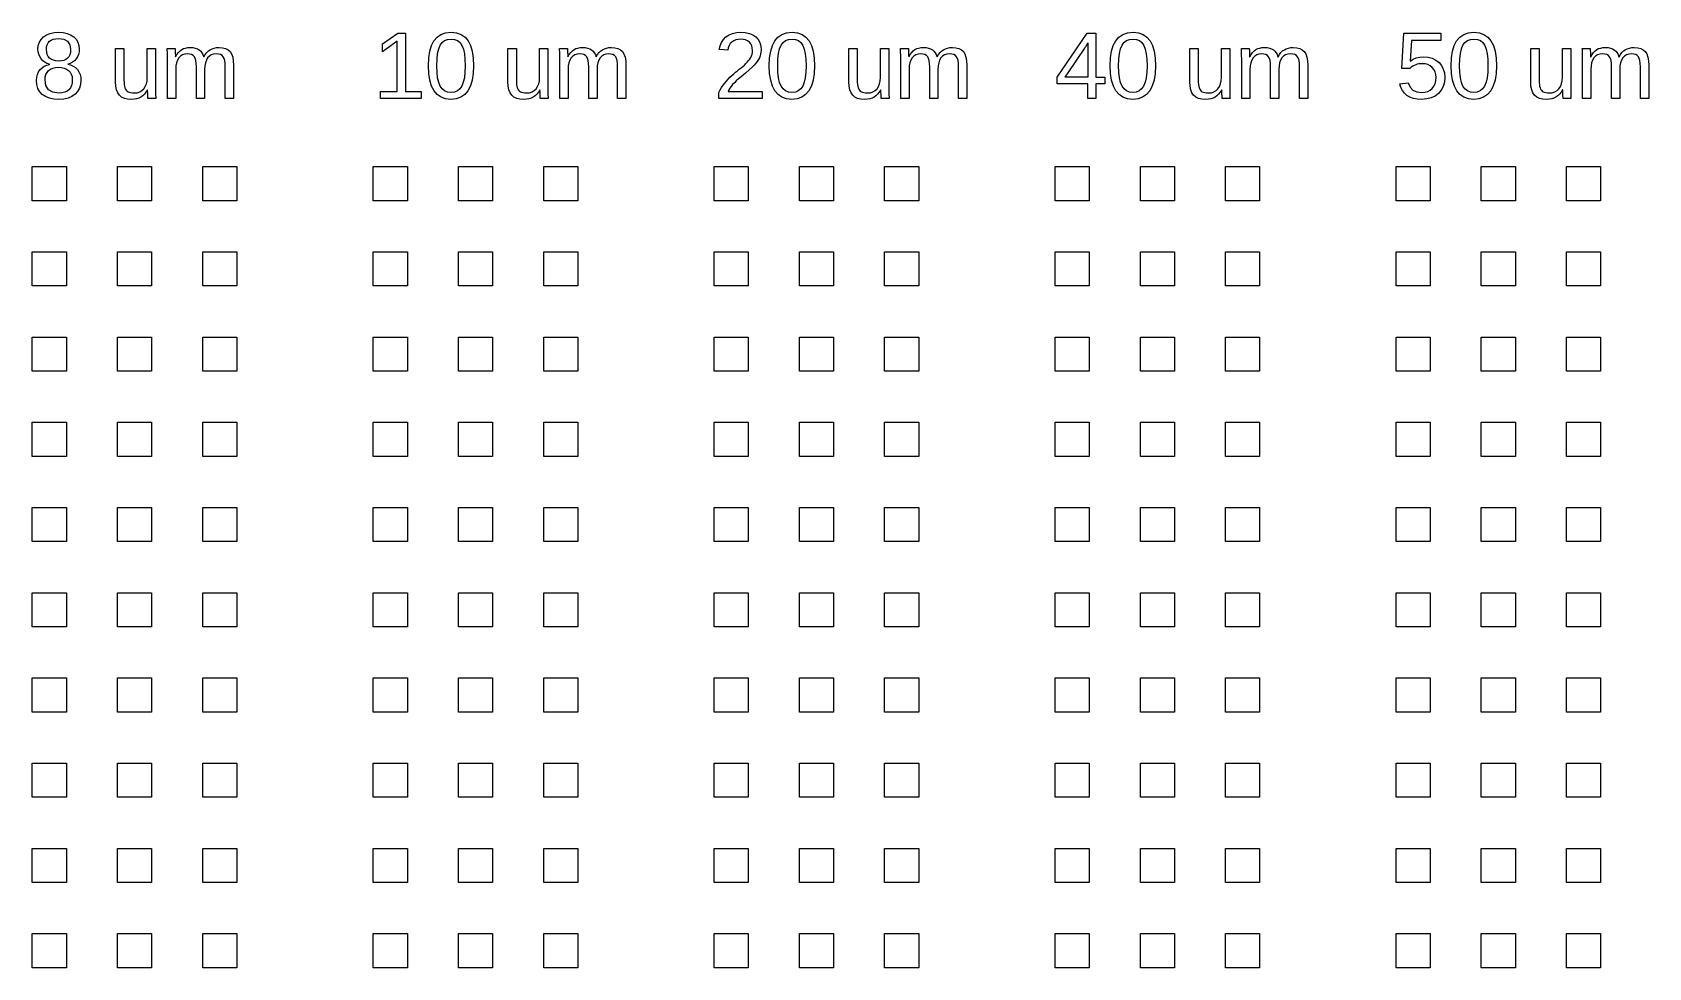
# Model space of a CAD drawing. Extents: x -21493 to 21493, y -12519 to 35265.
# Drawn here: x 10396 to 19875, y 5575 to 11061 of the extents above; entities that cross this region are included whole.
import ezdxf

# ---------------------------------------------------------------- set-up
doc = ezdxf.new("R2010")
doc.units = 0
doc.layers.add('L0D0_0', color=1, linetype='CONTINUOUS')

msp = doc.modelspace()

# ---------------------------------------------------------------- linework, layer by layer
at = {"layer": 'L0D0_0'}
for points in [[(10551.013, 10668.029), (10522.021, 10669.844), (10496.43, 10675.283), (10474.136, 10684.351), (10455.144, 10697.047), (10440.049, 10713.083), (10429.255, 10732.168), (10422.754, 10754.302), (10420.557, 10779.489), (10421.956, 10797.452), (10425.954, 10813.929), (10432.653, 10828.915), (10442.048, 10842.405), (10453.443, 10853.896), (10466.442, 10862.88), (10480.835, 10869.352), (10496.829, 10873.321), (10496.829, 10874.405), (10482.037, 10879.134), (10468.941, 10885.997), (10457.446, 10894.997), (10447.546, 10906.132), (10439.65, 10918.862), (10434.052, 10932.642), (10430.654, 10947.472), (10429.553, 10963.357), (10431.553, 10984.151), (10437.752, 11002.879), (10447.945, 11019.54), (10462.242, 11034.135), (10479.937, 11046), (10500.529, 11054.476), (10523.822, 11059.558), (10549.913, 11061.254), (10576.705, 11059.591), (10600.397, 11054.61), (10621.187, 11046.302), (10639.083, 11034.677), (10653.376, 11020.22), (10663.573, 11003.42), (10669.672, 10984.285), (10671.671, 10962.811), (10670.57, 10946.93), (10667.173, 10932.1), (10661.473, 10918.32), (10653.577, 10905.59), (10643.682, 10894.523), (10632.086, 10885.728), (10618.789, 10879.201), (10603.895, 10874.947), (10603.895, 10873.863), (10621.187, 10869.684), (10636.483, 10863.115), (10649.68, 10854.161), (10660.873, 10842.812), (10669.772, 10829.482), (10676.169, 10814.572), (10679.97, 10798.091), (10681.167, 10780.031), (10679.067, 10755.049), (10672.771, 10732.978), (10662.275, 10713.826), (10647.58, 10697.589), (10628.986, 10684.657), (10606.592, 10675.417), (10580.703, 10669.877)], [(10550.513, 10892.847), (10534.516, 10893.922), (10520.42, 10897.152), (10508.228, 10902.532), (10498.03, 10910.067), (10489.933, 10919.651), (10484.137, 10931.185), (10480.634, 10944.667), (10479.437, 10960.102), (10480.537, 10975.234), (10483.935, 10988.372), (10489.634, 10999.506), (10497.53, 11008.645), (10507.526, 11015.764), (10519.622, 11020.846), (10533.718, 11023.9), (10549.913, 11024.916), (10581.001, 11020.863), (10603.295, 11008.712), (10616.588, 10988.456), (10620.989, 10960.102), (10619.889, 10943.566), (10616.491, 10929.488), (10610.893, 10917.871), (10602.992, 10908.71), (10592.896, 10901.768), (10580.804, 10896.812), (10566.709, 10893.838)], [(12438.069, 10673.452), (12438.069, 10714.943), (12535.438, 10714.943), (12535.438, 11008.914), (12449.165, 10947.355), (12449.165, 10993.458), (12539.537, 11055.559), (12584.519, 11055.559), (12584.519, 10714.943), (12677.587, 10714.943), (12677.587, 10673.452)], [(12851.131, 10668.029), (12820.24, 10671.167), (12793.448, 10680.571), (12770.755, 10696.249), (12752.162, 10718.198), (12737.768, 10746.166), (12727.373, 10779.896), (12721.174, 10819.389), (12719.074, 10864.64), (12721.073, 10910.777), (12727.172, 10950.744), (12737.168, 10984.541), (12751.263, 11012.169), (12769.659, 11033.644), (12792.751, 11048.982), (12820.441, 11058.184), (12852.827, 11061.254), (12884.319, 11058.151), (12911.51, 11048.848), (12934.202, 11033.337), (12952.493, 11011.627), (12966.492, 10983.827), (12976.589, 10950.064), (12982.586, 10910.336), (12984.586, 10864.64), (12982.486, 10819.607), (12976.186, 10780.232), (12965.589, 10746.523), (12950.797, 10718.471), (12931.901, 10696.405), (12909.011, 10680.638), (12882.118, 10671.184)], [(12851.731, 10707.896), (12831.538, 10710.252), (12814.242, 10717.321), (12799.849, 10729.097), (12788.349, 10745.591), (12779.655, 10767.166), (12773.456, 10794.202), (12769.756, 10826.693), (12768.458, 10864.64), (12769.659, 10903.591), (12773.355, 10936.64), (12779.554, 10963.793), (12788.152, 10985.05), (12799.546, 11001.068), (12814.141, 11012.509), (12831.836, 11019.372), (12852.827, 11021.661), (12873.223, 11019.338), (12890.518, 11012.371), (12904.71, 11000.762), (12915.806, 10984.508), (12924.206, 10963.084), (12930.204, 10935.964), (12933.803, 10903.15), (12935, 10864.64), (12933.703, 10827.352), (12930.002, 10795.218), (12923.707, 10768.233), (12914.908, 10746.406), (12903.412, 10729.555), (12889.115, 10717.522), (12871.824, 10710.302)], [(14422.993, 10673.452), (14422.993, 10707.896), (14430.293, 10723.293), (14438.39, 10737.758), (14447.185, 10751.294), (14456.782, 10763.894), (14466.879, 10775.743), (14477.278, 10787.015), (14487.875, 10797.709), (14498.669, 10807.826), (14509.664, 10817.482), (14520.563, 10826.777), (14531.458, 10835.719), (14542.256, 10844.303), (14552.752, 10852.708), (14562.748, 10861.116), (14572.244, 10869.524), (14581.14, 10877.929), (14589.439, 10886.438), (14596.835, 10895.153), (14603.434, 10904.065), (14609.234, 10913.183), (14613.929, 10922.709), (14617.231, 10932.848), (14619.23, 10943.591), (14619.927, 10954.948), (14618.73, 10969.795), (14615.328, 10982.882), (14609.532, 10994.201), (14601.434, 11003.761), (14591.338, 11011.354), (14579.443, 11016.781), (14565.747, 11020.036), (14550.253, 11021.119), (14535.356, 11020.061), (14521.76, 11016.881), (14509.664, 11011.585), (14498.87, 11004.168), (14489.773, 10994.836), (14482.776, 10983.794), (14477.875, 10971.043), (14475.077, 10956.574), (14425.194, 10961.185), (14429.692, 10982.933), (14437.689, 11002.337), (14449.088, 11019.406), (14464.082, 11034.135), (14482.075, 11046), (14502.369, 11054.476), (14525.162, 11059.558), (14550.253, 11061.254), (14577.444, 11059.549), (14601.334, 11054.442), (14621.83, 11045.924), (14639.02, 11034.001), (14652.616, 11018.939), (14662.313, 11001.018), (14668.114, 10980.228), (14670.113, 10956.574), (14669.411, 10945.473), (14667.513, 10934.406), (14664.413, 10923.373), (14659.915, 10912.373), (14654.216, 10901.39), (14647.319, 10890.407), (14639.121, 10879.42), (14629.726, 10868.437), (14617.327, 10855.946), (14600.435, 10840.439), (14578.943, 10821.913), (14552.95, 10800.371), (14538.157, 10787.939), (14524.961, 10776.133), (14513.365, 10764.953), (14503.268, 10754.402), (14494.771, 10744.259), (14487.472, 10734.301), (14481.474, 10724.532), (14476.778, 10714.943), (14676.01, 10714.943), (14676.01, 10673.452)], [(14850.448, 10668.029), (14819.561, 10671.167), (14792.77, 10680.571), (14770.077, 10696.249), (14751.484, 10718.198), (14737.09, 10746.166), (14726.691, 10779.896), (14720.496, 10819.389), (14718.396, 10864.64), (14720.395, 10910.777), (14726.494, 10950.744), (14736.49, 10984.541), (14750.585, 11012.169), (14768.977, 11033.644), (14792.068, 11048.982), (14819.759, 11058.184), (14852.149, 11061.254), (14883.637, 11058.151), (14910.827, 11048.848), (14933.52, 11033.337), (14951.815, 11011.627), (14965.81, 10983.827), (14975.906, 10950.064), (14981.904, 10910.336), (14983.903, 10864.64), (14981.803, 10819.607), (14975.507, 10780.232), (14964.911, 10746.523), (14950.114, 10718.471), (14931.223, 10696.405), (14908.328, 10680.638), (14881.44, 10671.184)], [(14851.049, 10707.896), (14830.855, 10710.252), (14813.564, 10717.321), (14799.166, 10729.097), (14787.671, 10745.591), (14778.973, 10767.166), (14772.778, 10794.202), (14769.077, 10826.693), (14767.78, 10864.64), (14768.977, 10903.591), (14772.677, 10936.64), (14778.876, 10963.793), (14787.469, 10985.05), (14798.868, 11001.068), (14813.463, 11012.509), (14831.158, 11019.372), (14852.149, 11021.661), (14872.54, 11019.338), (14889.836, 11012.371), (14904.032, 11000.762), (14915.128, 10984.508), (14923.524, 10963.084), (14929.522, 10935.964), (14933.121, 10903.15), (14934.322, 10864.64), (14933.02, 10827.352), (14929.324, 10795.218), (14923.024, 10768.233), (14914.229, 10746.406), (14902.734, 10729.555), (14888.437, 10717.522), (14871.142, 10710.302)], [(16587.257, 10673.452), (16587.257, 10759.963), (16407.22, 10759.963), (16407.22, 10797.931), (16582.062, 11055.559), (16633.344, 11055.559), (16633.344, 10798.473), (16687.024, 10798.473), (16687.024, 10759.963), (16633.344, 10759.963), (16633.344, 10673.452)], [(16452.206, 10798.473), (16456.503, 10803.895), (16471.199, 10823.963), (16569.067, 10968.237), (16571.066, 10971.286), (16573.465, 10975.289), (16576.363, 10980.236), (16579.66, 10986.133), (16582.759, 10991.812), (16585.061, 10996.1), (16586.56, 10998.998), (16587.257, 11000.506), (16587.257, 10798.473)], [(16849.77, 10668.029), (16818.879, 10671.167), (16792.091, 10680.571), (16769.399, 10696.249), (16750.805, 10718.198), (16736.408, 10746.166), (16726.013, 10779.896), (16719.814, 10819.389), (16717.714, 10864.64), (16719.713, 10910.777), (16725.811, 10950.744), (16735.807, 10984.541), (16749.902, 11012.169), (16768.298, 11033.644), (16791.39, 11048.982), (16819.081, 11058.184), (16851.471, 11061.254), (16882.958, 11058.151), (16910.149, 11048.848), (16932.842, 11033.337), (16951.137, 11011.627), (16965.131, 10983.827), (16975.228, 10950.064), (16981.226, 10910.336), (16983.225, 10864.64), (16981.125, 10819.607), (16974.829, 10780.232), (16964.233, 10746.523), (16949.436, 10718.471), (16930.544, 10696.405), (16907.65, 10680.638), (16880.758, 10671.184)], [(16850.371, 10707.896), (16830.177, 10710.252), (16812.881, 10717.321), (16798.488, 10729.097), (16786.993, 10745.591), (16778.294, 10767.166), (16772.095, 10794.202), (16768.399, 10826.693), (16767.097, 10864.64), (16768.298, 10903.591), (16771.994, 10936.64), (16778.194, 10963.793), (16786.791, 10985.05), (16798.186, 11001.068), (16812.781, 11012.509), (16830.475, 11019.372), (16851.471, 11021.661), (16871.862, 11019.338), (16889.158, 11012.371), (16903.354, 11000.762), (16914.446, 10984.508), (16922.846, 10963.084), (16928.843, 10935.964), (16932.443, 10903.15), (16933.64, 10864.64), (16932.342, 10827.352), (16928.642, 10795.218), (16922.346, 10768.233), (16913.547, 10746.406), (16902.052, 10729.555), (16887.759, 10717.522), (16870.463, 10710.302)], [(18543.693, 10668.029), (18518.304, 10669.487), (18495.41, 10673.859), (18475.216, 10681.146), (18457.522, 10691.352), (18442.528, 10704.317), (18430.734, 10719.895), (18421.834, 10738.081), (18415.937, 10758.88), (18465.321, 10764.575), (18476.115, 10739.778), (18492.911, 10722.062), (18515.805, 10711.436), (18544.793, 10707.896), (18563.387, 10709.378), (18579.88, 10713.826), (18594.177, 10721.243), (18606.374, 10731.626), (18616.067, 10744.6), (18623.069, 10759.795), (18627.164, 10777.208), (18628.567, 10796.843), (18627.164, 10814.013), (18622.968, 10829.456), (18615.971, 10843.165), (18606.172, 10855.148), (18594.076, 10864.879), (18579.981, 10871.83), (18563.887, 10875.997), (18545.894, 10877.387), (18536.196, 10877), (18526.801, 10875.829), (18517.703, 10873.88), (18509.005, 10871.15), (18500.408, 10867.492), (18491.911, 10862.741), (18483.415, 10856.912), (18474.817, 10849.999), (18427.135, 10849.999), (18439.827, 11055.559), (18657.055, 11055.559), (18657.055, 11014.067), (18484.313, 11014.067), (18477.018, 10892.847), (18493.81, 10903.523), (18512.605, 10911.151), (18533.298, 10915.729), (18555.89, 10917.253), (18582.682, 10915.183), (18606.571, 10908.983), (18627.664, 10898.643), (18645.858, 10884.166), (18660.453, 10866.37), (18670.949, 10846.063), (18677.249, 10823.253), (18679.349, 10797.931), (18677.047, 10769.304), (18670.352, 10743.894), (18659.054, 10721.71), (18643.359, 10702.742), (18623.665, 10687.555), (18600.473, 10676.707), (18573.883, 10670.197)], [(18849.092, 10668.029), (18818.201, 10671.167), (18791.409, 10680.571), (18768.716, 10696.249), (18750.123, 10718.198), (18735.73, 10746.166), (18725.33, 10779.896), (18719.135, 10819.389), (18717.035, 10864.64), (18719.035, 10910.777), (18725.133, 10950.744), (18735.129, 10984.541), (18749.224, 11012.169), (18767.616, 11033.644), (18790.712, 11048.982), (18818.402, 11058.184), (18850.789, 11061.254), (18882.28, 11058.151), (18909.471, 11048.848), (18932.164, 11033.337), (18950.455, 11011.627), (18964.449, 10983.827), (18974.546, 10950.064), (18980.543, 10910.336), (18982.543, 10864.64), (18980.447, 10819.607), (18974.147, 10780.232), (18963.55, 10746.523), (18948.758, 10718.471), (18929.862, 10696.405), (18906.972, 10680.638), (18880.079, 10671.184)], [(18849.688, 10707.896), (18829.495, 10710.252), (18812.203, 10717.321), (18797.806, 10729.097), (18786.31, 10745.591), (18777.616, 10767.166), (18771.417, 10794.202), (18767.717, 10826.693), (18766.419, 10864.64), (18767.616, 10903.591), (18771.316, 10936.64), (18777.515, 10963.793), (18786.113, 10985.05), (18797.507, 11001.068), (18812.102, 11012.509), (18829.797, 11019.372), (18850.789, 11021.661), (18871.184, 11019.338), (18888.475, 11012.371), (18902.671, 11000.762), (18913.768, 10984.508), (18922.163, 10963.084), (18928.161, 10935.964), (18931.76, 10903.15), (18932.962, 10864.64), (18931.664, 10827.352), (18927.964, 10795.218), (18921.664, 10768.233), (18912.869, 10746.406), (18901.373, 10729.555), (18887.077, 10717.522), (18869.781, 10710.302)], [(10977.868, 10668.029), (10955.372, 10669.529), (10936.082, 10674.031), (10919.987, 10681.528), (10907.19, 10692.028), (10897.396, 10705.989), (10890.398, 10723.86), (10886.198, 10745.65), (10884.8, 10771.354), (10884.8, 10966.88), (10933.881, 10966.88), (10933.881, 10780.846), (10934.28, 10767.149), (10935.38, 10755.083), (10937.182, 10744.642), (10939.58, 10735.826), (10942.877, 10728.388), (10946.977, 10722.062), (10951.975, 10716.859), (10957.775, 10712.776), (10964.772, 10709.689), (10973.168, 10707.488), (10983.063, 10706.165), (10994.361, 10705.724), (11011.056, 10707.232), (11025.949, 10711.76), (11038.944, 10719.303), (11050.04, 10729.862), (11058.94, 10743.096), (11065.236, 10758.674), (11069.037, 10776.591), (11070.335, 10796.843), (11070.335, 10966.88), (11119.118, 10966.88), (11119.118, 10736.099), (11119.219, 10712.961), (11119.517, 10694.809), (11120.017, 10681.642), (11120.819, 10673.452), (11074.636, 10673.452), (11074.535, 10674.418), (11074.434, 10675.963), (11074.232, 10678.08), (11074.136, 10680.776), (11074.035, 10683.868), (11073.833, 10687.181), (11073.636, 10690.718), (11073.434, 10694.468), (11073.233, 10699.189), (11073.035, 10705.624), (11072.733, 10713.767), (11072.536, 10723.625), (11071.733, 10723.625), (11062.939, 10709.546), (11053.539, 10697.69), (11043.543, 10688.055), (11032.749, 10680.642), (11021.052, 10675.123), (11007.956, 10671.184), (10993.563, 10668.819)], [(11188.897, 10673.452), (11188.897, 10904.233), (11188.796, 10927.371), (11188.493, 10945.523), (11187.994, 10958.695), (11187.296, 10966.88), (11233.379, 10966.88), (11233.48, 10965.914), (11233.681, 10964.373), (11233.778, 10962.252), (11233.979, 10959.56), (11234.08, 10956.464), (11234.278, 10953.151), (11234.378, 10949.618), (11234.58, 10945.864), (11234.777, 10941.143), (11235.08, 10934.713), (11235.277, 10926.565), (11235.58, 10916.711), (11236.378, 10916.711), (11244.475, 10931.117), (11253.274, 10943.15), (11262.569, 10952.815), (11272.468, 10960.102), (11283.161, 10965.44), (11295.06, 10969.253), (11307.954, 10971.542), (11322.049, 10972.303), (11337.845, 10971.475), (11351.941, 10968.98), (11364.234, 10964.831), (11374.831, 10959.014), (11383.73, 10951.387), (11391.227, 10941.794), (11397.225, 10930.235), (11401.824, 10916.711), (11402.622, 10916.711), (11410.619, 10930.458), (11419.418, 10942.134), (11429.015, 10951.744), (11439.309, 10959.287), (11450.708, 10964.982), (11463.203, 10969.048), (11476.798, 10971.492), (11491.591, 10972.303), (11512.284, 10970.795), (11529.979, 10966.271), (11544.574, 10958.728), (11556.271, 10948.169), (11565.065, 10934.167), (11571.365, 10916.304), (11575.162, 10894.573), (11576.464, 10868.983), (11576.464, 10673.452), (11528.181, 10673.452), (11528.181, 10859.491), (11527.48, 10879.134), (11525.279, 10895.489), (11521.583, 10908.559), (11516.484, 10918.337), (11509.487, 10925.456), (11500.188, 10930.542), (11488.491, 10933.591), (11474.497, 10934.608), (11459.402, 10933.125), (11446.008, 10928.677), (11434.513, 10921.26), (11424.714, 10910.882), (11416.919, 10897.769), (11411.421, 10882.166), (11408.019, 10864.073), (11406.923, 10843.489), (11406.923, 10673.452), (11358.635, 10673.452), (11358.635, 10859.491), (11357.938, 10879.134), (11355.737, 10895.489), (11352.138, 10908.559), (11347.039, 10918.337), (11340.042, 10925.456), (11330.647, 10930.542), (11319.05, 10933.591), (11304.955, 10934.608), (11290.159, 10933.117), (11277.063, 10928.644), (11265.568, 10921.184), (11255.672, 10910.743), (11247.676, 10897.593), (11241.976, 10881.998), (11238.578, 10863.964), (11237.478, 10843.489), (11237.478, 10673.452)], [(13278.783, 10668.029), (13256.292, 10669.529), (13236.997, 10674.031), (13221.004, 10681.528), (13208.206, 10692.028), (13198.412, 10705.989), (13191.415, 10723.86), (13187.215, 10745.65), (13185.816, 10771.354), (13185.816, 10966.88), (13234.897, 10966.88), (13234.897, 10780.846), (13235.2, 10767.149), (13236.3, 10755.083), (13238.098, 10744.642), (13240.597, 10735.826), (13243.797, 10728.388), (13247.993, 10722.062), (13252.894, 10716.859), (13258.791, 10712.776), (13265.687, 10709.689), (13274.087, 10707.488), (13283.983, 10706.165), (13295.377, 10705.724), (13312.072, 10707.232), (13326.869, 10711.76), (13339.864, 10719.303), (13350.96, 10729.862), (13359.856, 10743.096), (13366.156, 10758.674), (13370.053, 10776.591), (13371.254, 10796.843), (13371.254, 10966.88), (13420.138, 10966.88), (13420.138, 10736.099), (13420.235, 10712.961), (13420.537, 10694.809), (13421.037, 10681.642), (13421.734, 10673.452), (13375.652, 10673.452), (13375.45, 10674.418), (13375.349, 10675.963), (13375.253, 10678.08), (13375.051, 10680.776), (13374.95, 10683.868), (13374.753, 10687.181), (13374.551, 10690.718), (13374.451, 10694.468), (13374.152, 10699.189), (13373.951, 10705.624), (13373.753, 10713.767), (13373.451, 10723.625), (13372.653, 10723.625), (13363.955, 10709.546), (13354.459, 10697.69), (13344.463, 10688.055), (13333.765, 10680.642), (13321.972, 10675.123), (13308.973, 10671.184), (13294.579, 10668.819)], [(13489.913, 10673.452), (13489.913, 10904.233), (13489.812, 10927.371), (13489.413, 10945.523), (13488.913, 10958.695), (13488.212, 10966.88), (13534.298, 10966.88), (13534.496, 10965.914), (13534.597, 10964.373), (13534.697, 10962.252), (13534.899, 10959.56), (13534.996, 10956.464), (13535.197, 10953.151), (13535.399, 10949.618), (13535.596, 10945.864), (13535.798, 10941.143), (13535.995, 10934.713), (13536.298, 10926.565), (13536.495, 10916.711), (13537.297, 10916.711), (13545.496, 10931.117), (13554.19, 10943.15), (13563.488, 10952.815), (13573.384, 10960.102), (13584.081, 10965.44), (13595.975, 10969.253), (13608.97, 10971.542), (13623.065, 10972.303), (13638.862, 10971.475), (13652.856, 10968.98), (13665.154, 10964.831), (13675.75, 10959.014), (13684.747, 10951.387), (13692.244, 10941.794), (13698.241, 10930.235), (13702.739, 10916.711), (13703.542, 10916.711), (13711.538, 10930.458), (13720.333, 10942.134), (13729.93, 10951.744), (13740.325, 10959.287), (13751.623, 10964.982), (13764.118, 10969.048), (13777.714, 10971.492), (13792.51, 10972.303), (13813.204, 10970.795), (13830.898, 10966.271), (13845.59, 10958.728), (13857.186, 10948.169), (13865.985, 10934.167), (13872.382, 10916.304), (13876.183, 10894.573), (13877.38, 10868.983), (13877.38, 10673.452), (13829.096, 10673.452), (13829.096, 10859.491), (13828.399, 10879.134), (13826.198, 10895.489), (13822.599, 10908.559), (13817.5, 10918.337), (13810.503, 10925.456), (13801.108, 10930.542), (13789.411, 10933.591), (13775.416, 10934.608), (13760.321, 10933.125), (13747.024, 10928.677), (13735.428, 10921.26), (13725.634, 10910.882), (13717.935, 10897.769), (13712.336, 10882.166), (13709.039, 10864.073), (13707.939, 10843.489), (13707.939, 10673.452), (13659.656, 10673.452), (13659.656, 10859.491), (13658.854, 10879.134), (13656.754, 10895.489), (13653.058, 10908.559), (13647.959, 10918.337), (13640.962, 10925.456), (13631.663, 10930.542), (13619.97, 10933.591), (13605.971, 10934.608), (13591.179, 10933.117), (13577.983, 10928.644), (13566.487, 10921.184), (13556.588, 10910.743), (13548.591, 10897.593), (13542.992, 10881.998), (13539.494, 10863.964), (13538.398, 10843.489), (13538.398, 10673.452)], [(15278.105, 10668.029), (15255.614, 10669.529), (15236.319, 10674.031), (15220.325, 10681.528), (15207.528, 10692.028), (15197.734, 10705.989), (15190.732, 10723.86), (15186.536, 10745.65), (15185.138, 10771.354), (15185.138, 10966.88), (15234.219, 10966.88), (15234.219, 10780.846), (15234.517, 10767.149), (15235.618, 10755.083), (15237.419, 10744.642), (15239.918, 10735.826), (15243.115, 10728.388), (15247.315, 10722.062), (15252.212, 10716.859), (15258.113, 10712.776), (15265.009, 10709.689), (15273.405, 10707.488), (15283.304, 10706.165), (15294.699, 10705.724), (15311.394, 10707.232), (15326.186, 10711.76), (15339.185, 10719.303), (15350.282, 10729.862), (15359.177, 10743.096), (15365.473, 10758.674), (15369.375, 10776.591), (15370.572, 10796.843), (15370.572, 10966.88), (15419.456, 10966.88), (15419.456, 10736.099), (15419.557, 10712.961), (15419.855, 10694.809), (15420.355, 10681.642), (15421.056, 10673.452), (15374.969, 10673.452), (15374.772, 10674.418), (15374.671, 10675.963), (15374.57, 10678.08), (15374.373, 10680.776), (15374.272, 10683.868), (15374.071, 10687.181), (15373.873, 10690.718), (15373.772, 10694.468), (15373.47, 10699.189), (15373.273, 10705.624), (15373.071, 10713.767), (15372.773, 10723.625), (15371.971, 10723.625), (15363.277, 10709.546), (15353.78, 10697.69), (15343.78, 10688.055), (15333.087, 10680.642), (15321.289, 10675.123), (15308.294, 10671.184), (15293.901, 10668.819)], [(15489.235, 10673.452), (15489.235, 10904.233), (15489.134, 10927.371), (15488.731, 10945.523), (15488.231, 10958.695), (15487.534, 10966.88), (15533.616, 10966.88), (15533.818, 10965.914), (15533.918, 10964.373), (15534.019, 10962.252), (15534.217, 10959.56), (15534.317, 10956.464), (15534.519, 10953.151), (15534.716, 10949.618), (15534.918, 10945.864), (15535.115, 10941.143), (15535.317, 10934.713), (15535.615, 10926.565), (15535.817, 10916.711), (15536.615, 10916.711), (15544.813, 10931.117), (15553.511, 10943.15), (15562.806, 10952.815), (15572.705, 10960.102), (15583.399, 10965.44), (15595.297, 10969.253), (15608.292, 10971.542), (15622.387, 10972.303), (15638.183, 10971.475), (15652.178, 10968.98), (15664.471, 10964.831), (15675.068, 10959.014), (15684.064, 10951.387), (15691.565, 10941.794), (15697.563, 10930.235), (15702.061, 10916.711), (15702.859, 10916.711), (15710.856, 10930.458), (15719.655, 10942.134), (15729.252, 10951.744), (15739.647, 10959.287), (15750.945, 10964.982), (15763.44, 10969.048), (15777.035, 10971.492), (15791.828, 10972.303), (15812.521, 10970.795), (15830.216, 10966.271), (15844.912, 10958.728), (15856.508, 10948.169), (15865.303, 10934.167), (15871.703, 10916.304), (15875.5, 10894.573), (15876.701, 10868.983), (15876.701, 10673.452), (15828.418, 10673.452), (15828.418, 10859.491), (15827.717, 10879.134), (15825.52, 10895.489), (15821.921, 10908.559), (15816.822, 10918.337), (15809.825, 10925.456), (15800.425, 10930.542), (15788.732, 10933.591), (15774.734, 10934.608), (15759.639, 10933.125), (15746.346, 10928.677), (15734.75, 10921.26), (15724.951, 10910.882), (15717.257, 10897.769), (15711.658, 10882.166), (15708.357, 10864.073), (15707.257, 10843.489), (15707.257, 10673.452), (15658.973, 10673.452), (15658.973, 10859.491), (15658.175, 10879.134), (15656.075, 10895.489), (15652.375, 10908.559), (15647.281, 10918.337), (15640.279, 10925.456), (15630.985, 10930.542), (15619.288, 10933.591), (15605.293, 10934.608), (15590.497, 10933.117), (15577.304, 10928.644), (15565.805, 10921.184), (15555.91, 10910.743), (15547.913, 10897.593), (15542.314, 10881.998), (15538.816, 10863.964), (15537.715, 10843.489), (15537.715, 10673.452)], [(17277.422, 10668.029), (17254.931, 10669.529), (17235.637, 10674.031), (17219.643, 10681.528), (17206.85, 10692.028), (17197.051, 10705.989), (17190.054, 10723.86), (17185.854, 10745.65), (17184.455, 10771.354), (17184.455, 10966.88), (17233.541, 10966.88), (17233.541, 10780.846), (17233.839, 10767.149), (17234.939, 10755.083), (17236.737, 10744.642), (17239.236, 10735.826), (17242.436, 10728.388), (17246.636, 10722.062), (17251.534, 10716.859), (17257.43, 10712.776), (17264.327, 10709.689), (17272.727, 10707.488), (17282.622, 10706.165), (17294.021, 10705.724), (17310.712, 10707.232), (17325.508, 10711.76), (17338.503, 10719.303), (17349.599, 10729.862), (17358.495, 10743.096), (17364.795, 10758.674), (17368.693, 10776.591), (17369.894, 10796.843), (17369.894, 10966.88), (17418.778, 10966.88), (17418.778, 10736.099), (17418.874, 10712.961), (17419.177, 10694.809), (17419.676, 10681.642), (17420.378, 10673.452), (17374.291, 10673.452), (17374.09, 10674.418), (17373.993, 10675.963), (17373.892, 10678.08), (17373.691, 10680.776), (17373.59, 10683.868), (17373.392, 10687.181), (17373.191, 10690.718), (17373.09, 10694.468), (17372.792, 10699.189), (17372.59, 10705.624), (17372.393, 10713.767), (17372.09, 10723.625), (17371.292, 10723.625), (17362.594, 10709.546), (17353.098, 10697.69), (17343.102, 10688.055), (17332.405, 10680.642), (17320.611, 10675.123), (17307.616, 10671.184), (17293.219, 10668.819)], [(17488.552, 10673.452), (17488.552, 10904.233), (17488.451, 10927.371), (17488.052, 10945.523), (17487.553, 10958.695), (17486.851, 10966.88), (17532.938, 10966.88), (17533.139, 10965.914), (17533.236, 10964.373), (17533.337, 10962.252), (17533.538, 10959.56), (17533.639, 10956.464), (17533.837, 10953.151), (17534.038, 10949.618), (17534.236, 10945.864), (17534.437, 10941.143), (17534.639, 10934.713), (17534.937, 10926.565), (17535.139, 10916.711), (17535.937, 10916.711), (17544.135, 10931.117), (17552.829, 10943.15), (17562.128, 10952.815), (17572.023, 10960.102), (17582.72, 10965.44), (17594.615, 10969.253), (17607.614, 10971.542), (17621.709, 10972.303), (17637.501, 10971.475), (17651.495, 10968.98), (17663.793, 10964.831), (17674.39, 10959.014), (17683.386, 10951.387), (17690.883, 10941.794), (17696.881, 10930.235), (17701.379, 10916.711), (17702.181, 10916.711), (17710.178, 10930.458), (17718.973, 10942.134), (17728.57, 10951.744), (17738.969, 10959.287), (17750.263, 10964.982), (17762.758, 10969.048), (17776.353, 10971.492), (17791.15, 10972.303), (17811.843, 10970.795), (17829.538, 10966.271), (17844.233, 10958.728), (17855.83, 10948.169), (17864.624, 10934.167), (17871.021, 10916.304), (17874.822, 10894.573), (17876.019, 10868.983), (17876.019, 10673.452), (17827.736, 10673.452), (17827.736, 10859.491), (17827.039, 10879.134), (17824.838, 10895.489), (17821.238, 10908.559), (17816.14, 10918.337), (17809.142, 10925.456), (17799.747, 10930.542), (17788.05, 10933.591), (17774.056, 10934.608), (17758.961, 10933.125), (17745.664, 10928.677), (17734.067, 10921.26), (17724.273, 10910.882), (17716.574, 10897.769), (17710.976, 10882.166), (17707.679, 10864.073), (17706.578, 10843.489), (17706.578, 10673.452), (17658.295, 10673.452), (17658.295, 10859.491), (17657.497, 10879.134), (17655.397, 10895.489), (17651.697, 10908.559), (17646.598, 10918.337), (17639.601, 10925.456), (17630.306, 10930.542), (17618.609, 10933.591), (17604.615, 10934.608), (17589.818, 10933.117), (17576.622, 10928.644), (17565.127, 10921.184), (17555.231, 10910.743), (17547.235, 10897.593), (17541.636, 10881.998), (17538.137, 10863.964), (17537.037, 10843.489), (17537.037, 10673.452)], [(19276.744, 10668.029), (19254.253, 10669.529), (19234.958, 10674.031), (19218.965, 10681.528), (19206.167, 10692.028), (19196.373, 10705.989), (19189.376, 10723.86), (19185.176, 10745.65), (19183.777, 10771.354), (19183.777, 10966.88), (19232.858, 10966.88), (19232.858, 10780.846), (19233.161, 10767.149), (19234.257, 10755.083), (19236.059, 10744.642), (19238.558, 10735.826), (19241.758, 10728.388), (19245.954, 10722.062), (19250.851, 10716.859), (19256.752, 10712.776), (19263.649, 10709.689), (19272.044, 10707.488), (19281.944, 10706.165), (19293.338, 10705.724), (19310.033, 10707.232), (19324.83, 10711.76), (19337.825, 10719.303), (19348.921, 10729.862), (19357.817, 10743.096), (19364.117, 10758.674), (19368.014, 10776.591), (19369.211, 10796.843), (19369.211, 10966.88), (19418.095, 10966.88), (19418.095, 10736.099), (19418.196, 10712.961), (19418.494, 10694.809), (19418.998, 10681.642), (19419.695, 10673.452), (19373.613, 10673.452), (19373.411, 10674.418), (19373.311, 10675.963), (19373.21, 10678.08), (19373.012, 10680.776), (19372.912, 10683.868), (19372.71, 10687.181), (19372.513, 10690.718), (19372.412, 10694.468), (19372.114, 10699.189), (19371.912, 10705.624), (19371.71, 10713.767), (19371.412, 10723.625), (19370.614, 10723.625), (19361.916, 10709.546), (19352.42, 10697.69), (19342.424, 10688.055), (19331.726, 10680.642), (19319.929, 10675.123), (19306.934, 10671.184), (19292.54, 10668.819)], [(19487.874, 10673.452), (19487.874, 10904.233), (19487.773, 10927.371), (19487.374, 10945.523), (19486.874, 10958.695), (19486.173, 10966.88), (19532.26, 10966.88), (19532.457, 10965.914), (19532.558, 10964.373), (19532.659, 10962.252), (19532.856, 10959.56), (19532.957, 10956.464), (19533.158, 10953.151), (19533.356, 10949.618), (19533.557, 10945.864), (19533.759, 10941.143), (19533.956, 10934.713), (19534.259, 10926.565), (19534.456, 10916.711), (19535.258, 10916.711), (19543.453, 10931.117), (19552.151, 10943.15), (19561.45, 10952.815), (19571.345, 10960.102), (19582.042, 10965.44), (19593.937, 10969.253), (19606.931, 10971.542), (19621.027, 10972.303), (19636.823, 10971.475), (19650.817, 10968.98), (19663.115, 10964.831), (19673.711, 10959.014), (19682.708, 10951.387), (19690.205, 10941.794), (19696.202, 10930.235), (19700.701, 10916.711), (19701.499, 10916.711), (19709.495, 10930.458), (19718.294, 10942.134), (19727.891, 10951.744), (19738.286, 10959.287), (19749.584, 10964.982), (19762.079, 10969.048), (19775.675, 10971.492), (19790.471, 10972.303), (19811.165, 10970.795), (19828.855, 10966.271), (19843.551, 10958.728), (19855.147, 10948.169), (19863.946, 10934.167), (19870.343, 10916.304), (19874.14, 10894.573), (19875.341, 10868.983), (19875.341, 10673.452), (19827.058, 10673.452), (19827.058, 10859.491), (19826.356, 10879.134), (19824.16, 10895.489), (19820.56, 10908.559), (19815.461, 10918.337), (19808.464, 10925.456), (19799.069, 10930.542), (19787.372, 10933.591), (19773.377, 10934.608), (19758.283, 10933.125), (19744.985, 10928.677), (19733.389, 10921.26), (19723.591, 10910.882), (19715.896, 10897.769), (19710.298, 10882.166), (19706.996, 10864.073), (19705.9, 10843.489), (19705.9, 10673.452), (19657.617, 10673.452), (19657.617, 10859.491), (19656.815, 10879.134), (19654.715, 10895.489), (19651.019, 10908.559), (19645.92, 10918.337), (19638.923, 10925.456), (19629.624, 10930.542), (19617.927, 10933.591), (19603.933, 10934.608), (19589.14, 10933.117), (19575.944, 10928.644), (19564.448, 10921.184), (19554.549, 10910.743), (19546.552, 10897.593), (19540.954, 10881.998), (19537.455, 10863.964), (19536.355, 10843.489), (19536.355, 10673.452)], [(10551.61, 10704.641), (10516.325, 10709.572), (10491.134, 10724.368), (10476.039, 10749.031), (10471.041, 10783.555), (10472.339, 10799.599), (10476.236, 10813.828), (10482.835, 10826.243), (10491.932, 10836.844), (10503.427, 10845.328), (10516.825, 10851.389), (10532.42, 10855.022), (10549.913, 10856.236), (10568.006, 10855.106), (10583.899, 10851.729), (10597.696, 10846.093), (10609.393, 10838.201), (10618.587, 10828.091), (10625.185, 10815.794), (10629.184, 10801.308), (10630.486, 10784.642), (10629.284, 10765.175), (10625.588, 10748.539), (10619.49, 10734.734), (10610.993, 10723.759), (10599.897, 10715.393), (10586.398, 10709.42), (10570.207, 10705.834)], [(10396.466, 10073.658), (10396.466, 10273.591), (10596.398, 10273.591), (10596.398, 10073.658)], [(10896.295, 10073.658), (10896.295, 10273.591), (11096.228, 10273.591), (11096.228, 10073.658)], [(11396.125, 10073.658), (11396.125, 10273.591), (11596.057, 10273.591), (11596.057, 10073.658)], [(12395.783, 10073.658), (12395.783, 10273.591), (12595.716, 10273.591), (12595.716, 10073.658)], [(12895.613, 10073.658), (12895.613, 10273.591), (13095.545, 10273.591), (13095.545, 10073.658)], [(13395.446, 10073.658), (13395.446, 10273.591), (13595.375, 10273.591), (13595.375, 10073.658)], [(14395.105, 10073.658), (14395.105, 10273.591), (14595.038, 10273.591), (14595.038, 10073.658)], [(14894.935, 10073.658), (14894.935, 10273.591), (15094.867, 10273.591), (15094.867, 10073.658)], [(15394.764, 10073.658), (15394.764, 10273.591), (15594.697, 10273.591), (15594.697, 10073.658)], [(16394.423, 10073.658), (16394.423, 10273.591), (16594.355, 10273.591), (16594.355, 10073.658)], [(16894.256, 10073.658), (16894.256, 10273.591), (17094.185, 10273.591), (17094.185, 10073.658)], [(17394.086, 10073.658), (17394.086, 10273.591), (17594.018, 10273.591), (17594.018, 10073.658)], [(18393.745, 10073.658), (18393.745, 10273.591), (18593.677, 10273.591), (18593.677, 10073.658)], [(18893.574, 10073.658), (18893.574, 10273.591), (19093.507, 10273.591), (19093.507, 10073.658)], [(19393.403, 10073.658), (19393.403, 10273.591), (19593.336, 10273.591), (19593.336, 10073.658)], [(10396.466, 9573.829), (10396.466, 9773.761), (10596.398, 9773.761), (10596.398, 9573.829)], [(10896.295, 9573.829), (10896.295, 9773.761), (11096.228, 9773.761), (11096.228, 9573.829)], [(11396.125, 9573.829), (11396.125, 9773.761), (11596.057, 9773.761), (11596.057, 9573.829)], [(12395.783, 9573.829), (12395.783, 9773.761), (12595.716, 9773.761), (12595.716, 9573.829)], [(12895.613, 9573.829), (12895.613, 9773.761), (13095.545, 9773.761), (13095.545, 9573.829)], [(13395.446, 9573.829), (13395.446, 9773.761), (13595.375, 9773.761), (13595.375, 9573.829)], [(14395.105, 9573.829), (14395.105, 9773.761), (14595.038, 9773.761), (14595.038, 9573.829)], [(14894.935, 9573.829), (14894.935, 9773.761), (15094.867, 9773.761), (15094.867, 9573.829)], [(15394.764, 9573.829), (15394.764, 9773.761), (15594.697, 9773.761), (15594.697, 9573.829)], [(16394.423, 9573.829), (16394.423, 9773.761), (16594.355, 9773.761), (16594.355, 9573.829)], [(16894.256, 9573.829), (16894.256, 9773.761), (17094.185, 9773.761), (17094.185, 9573.829)], [(17394.086, 9573.829), (17394.086, 9773.761), (17594.018, 9773.761), (17594.018, 9573.829)], [(18393.745, 9573.829), (18393.745, 9773.761), (18593.677, 9773.761), (18593.677, 9573.829)], [(18893.574, 9573.829), (18893.574, 9773.761), (19093.507, 9773.761), (19093.507, 9573.829)], [(19393.403, 9573.829), (19393.403, 9773.761), (19593.336, 9773.761), (19593.336, 9573.829)], [(10396.466, 9073.999), (10396.466, 9273.928), (10596.398, 9273.928), (10596.398, 9073.999)], [(10896.295, 9073.999), (10896.295, 9273.928), (11096.228, 9273.928), (11096.228, 9073.999)], [(11396.125, 9073.999), (11396.125, 9273.928), (11596.057, 9273.928), (11596.057, 9073.999)], [(12395.783, 9073.999), (12395.783, 9273.928), (12595.716, 9273.928), (12595.716, 9073.999)], [(12895.613, 9073.999), (12895.613, 9273.928), (13095.545, 9273.928), (13095.545, 9073.999)], [(13395.446, 9073.999), (13395.446, 9273.928), (13595.375, 9273.928), (13595.375, 9073.999)], [(14395.105, 9073.999), (14395.105, 9273.928), (14595.038, 9273.928), (14595.038, 9073.999)], [(14894.935, 9073.999), (14894.935, 9273.928), (15094.867, 9273.928), (15094.867, 9073.999)], [(15394.764, 9073.999), (15394.764, 9273.928), (15594.697, 9273.928), (15594.697, 9073.999)], [(16394.423, 9073.999), (16394.423, 9273.928), (16594.355, 9273.928), (16594.355, 9073.999)], [(16894.256, 9073.999), (16894.256, 9273.928), (17094.185, 9273.928), (17094.185, 9073.999)], [(17394.086, 9073.999), (17394.086, 9273.928), (17594.018, 9273.928), (17594.018, 9073.999)], [(18393.745, 9073.999), (18393.745, 9273.928), (18593.677, 9273.928), (18593.677, 9073.999)], [(18893.574, 9073.999), (18893.574, 9273.928), (19093.507, 9273.928), (19093.507, 9073.999)], [(19393.403, 9073.999), (19393.403, 9273.928), (19593.336, 9273.928), (19593.336, 9073.999)], [(10396.466, 8574.166), (10396.466, 8774.098), (10596.398, 8774.098), (10596.398, 8574.166)], [(10896.295, 8574.166), (10896.295, 8774.098), (11096.228, 8774.098), (11096.228, 8574.166)], [(11396.125, 8574.166), (11396.125, 8774.098), (11596.057, 8774.098), (11596.057, 8574.166)], [(12395.783, 8574.166), (12395.783, 8774.098), (12595.716, 8774.098), (12595.716, 8574.166)], [(12895.613, 8574.166), (12895.613, 8774.098), (13095.545, 8774.098), (13095.545, 8574.166)], [(13395.446, 8574.166), (13395.446, 8774.098), (13595.375, 8774.098), (13595.375, 8574.166)], [(14395.105, 8574.166), (14395.105, 8774.098), (14595.038, 8774.098), (14595.038, 8574.166)], [(14894.935, 8574.166), (14894.935, 8774.098), (15094.867, 8774.098), (15094.867, 8574.166)], [(15394.764, 8574.166), (15394.764, 8774.098), (15594.697, 8774.098), (15594.697, 8574.166)], [(16394.423, 8574.166), (16394.423, 8774.098), (16594.355, 8774.098), (16594.355, 8574.166)], [(16894.256, 8574.166), (16894.256, 8774.098), (17094.185, 8774.098), (17094.185, 8574.166)], [(17394.086, 8574.166), (17394.086, 8774.098), (17594.018, 8774.098), (17594.018, 8574.166)], [(18393.745, 8574.166), (18393.745, 8774.098), (18593.677, 8774.098), (18593.677, 8574.166)], [(18893.574, 8574.166), (18893.574, 8774.098), (19093.507, 8774.098), (19093.507, 8574.166)], [(19393.403, 8574.166), (19393.403, 8774.098), (19593.336, 8774.098), (19593.336, 8574.166)], [(10396.466, 8074.336), (10396.466, 8274.269), (10596.398, 8274.269), (10596.398, 8074.336)], [(10896.295, 8074.336), (10896.295, 8274.269), (11096.228, 8274.269), (11096.228, 8074.336)], [(11396.125, 8074.336), (11396.125, 8274.269), (11596.057, 8274.269), (11596.057, 8074.336)], [(12395.783, 8074.336), (12395.783, 8274.269), (12595.716, 8274.269), (12595.716, 8074.336)], [(12895.613, 8074.336), (12895.613, 8274.269), (13095.545, 8274.269), (13095.545, 8074.336)], [(13395.446, 8074.336), (13395.446, 8274.269), (13595.375, 8274.269), (13595.375, 8074.336)], [(14395.105, 8074.336), (14395.105, 8274.269), (14595.038, 8274.269), (14595.038, 8074.336)], [(14894.935, 8074.336), (14894.935, 8274.269), (15094.867, 8274.269), (15094.867, 8074.336)], [(15394.764, 8074.336), (15394.764, 8274.269), (15594.697, 8274.269), (15594.697, 8074.336)], [(16394.423, 8074.336), (16394.423, 8274.269), (16594.355, 8274.269), (16594.355, 8074.336)], [(16894.256, 8074.336), (16894.256, 8274.269), (17094.185, 8274.269), (17094.185, 8074.336)], [(17394.086, 8074.336), (17394.086, 8274.269), (17594.018, 8274.269), (17594.018, 8074.336)], [(18393.745, 8074.336), (18393.745, 8274.269), (18593.677, 8274.269), (18593.677, 8074.336)], [(18893.574, 8074.336), (18893.574, 8274.269), (19093.507, 8274.269), (19093.507, 8074.336)], [(19393.403, 8074.336), (19393.403, 8274.269), (19593.336, 8274.269), (19593.336, 8074.336)], [(10396.466, 7574.507), (10396.466, 7774.439), (10596.398, 7774.439), (10596.398, 7574.507)], [(10896.295, 7574.507), (10896.295, 7774.439), (11096.228, 7774.439), (11096.228, 7574.507)], [(11396.125, 7574.507), (11396.125, 7774.439), (11596.057, 7774.439), (11596.057, 7574.507)], [(12395.783, 7574.507), (12395.783, 7774.439), (12595.716, 7774.439), (12595.716, 7574.507)], [(12895.613, 7574.507), (12895.613, 7774.439), (13095.545, 7774.439), (13095.545, 7574.507)], [(13395.446, 7574.507), (13395.446, 7774.439), (13595.375, 7774.439), (13595.375, 7574.507)], [(14395.105, 7574.507), (14395.105, 7774.439), (14595.038, 7774.439), (14595.038, 7574.507)], [(14894.935, 7574.507), (14894.935, 7774.439), (15094.867, 7774.439), (15094.867, 7574.507)], [(15394.764, 7574.507), (15394.764, 7774.439), (15594.697, 7774.439), (15594.697, 7574.507)], [(16394.423, 7574.507), (16394.423, 7774.439), (16594.355, 7774.439), (16594.355, 7574.507)], [(16894.256, 7574.507), (16894.256, 7774.439), (17094.185, 7774.439), (17094.185, 7574.507)], [(17394.086, 7574.507), (17394.086, 7774.439), (17594.018, 7774.439), (17594.018, 7574.507)], [(18393.745, 7574.507), (18393.745, 7774.439), (18593.677, 7774.439), (18593.677, 7574.507)], [(18893.574, 7574.507), (18893.574, 7774.439), (19093.507, 7774.439), (19093.507, 7574.507)], [(19393.403, 7574.507), (19393.403, 7774.439), (19593.336, 7774.439), (19593.336, 7574.507)], [(10396.466, 7074.677), (10396.466, 7274.61), (10596.398, 7274.61), (10596.398, 7074.677)], [(10896.295, 7074.677), (10896.295, 7274.61), (11096.228, 7274.61), (11096.228, 7074.677)], [(11396.125, 7074.677), (11396.125, 7274.61), (11596.057, 7274.61), (11596.057, 7074.677)], [(12395.783, 7074.677), (12395.783, 7274.61), (12595.716, 7274.61), (12595.716, 7074.677)], [(12895.613, 7074.677), (12895.613, 7274.61), (13095.545, 7274.61), (13095.545, 7074.677)], [(13395.446, 7074.677), (13395.446, 7274.61), (13595.375, 7274.61), (13595.375, 7074.677)], [(14395.105, 7074.677), (14395.105, 7274.61), (14595.038, 7274.61), (14595.038, 7074.677)], [(14894.935, 7074.677), (14894.935, 7274.61), (15094.867, 7274.61), (15094.867, 7074.677)], [(15394.764, 7074.677), (15394.764, 7274.61), (15594.697, 7274.61), (15594.697, 7074.677)], [(16394.423, 7074.677), (16394.423, 7274.61), (16594.355, 7274.61), (16594.355, 7074.677)], [(16894.256, 7074.677), (16894.256, 7274.61), (17094.185, 7274.61), (17094.185, 7074.677)], [(17394.086, 7074.677), (17394.086, 7274.61), (17594.018, 7274.61), (17594.018, 7074.677)], [(18393.745, 7074.677), (18393.745, 7274.61), (18593.677, 7274.61), (18593.677, 7074.677)], [(18893.574, 7074.677), (18893.574, 7274.61), (19093.507, 7274.61), (19093.507, 7074.677)], [(19393.403, 7074.677), (19393.403, 7274.61), (19593.336, 7274.61), (19593.336, 7074.677)], [(10396.466, 6574.848), (10396.466, 6774.781), (10596.398, 6774.781), (10596.398, 6574.848)], [(10896.295, 6574.848), (10896.295, 6774.781), (11096.228, 6774.781), (11096.228, 6574.848)], [(11396.125, 6574.848), (11396.125, 6774.781), (11596.057, 6774.781), (11596.057, 6574.848)], [(12395.783, 6574.848), (12395.783, 6774.781), (12595.716, 6774.781), (12595.716, 6574.848)], [(12895.613, 6574.848), (12895.613, 6774.781), (13095.545, 6774.781), (13095.545, 6574.848)], [(13395.446, 6574.848), (13395.446, 6774.781), (13595.375, 6774.781), (13595.375, 6574.848)], [(14395.105, 6574.848), (14395.105, 6774.781), (14595.038, 6774.781), (14595.038, 6574.848)], [(14894.935, 6574.848), (14894.935, 6774.781), (15094.867, 6774.781), (15094.867, 6574.848)], [(15394.764, 6574.848), (15394.764, 6774.781), (15594.697, 6774.781), (15594.697, 6574.848)], [(16394.423, 6574.848), (16394.423, 6774.781), (16594.355, 6774.781), (16594.355, 6574.848)], [(16894.256, 6574.848), (16894.256, 6774.781), (17094.185, 6774.781), (17094.185, 6574.848)], [(17394.086, 6574.848), (17394.086, 6774.781), (17594.018, 6774.781), (17594.018, 6574.848)], [(18393.745, 6574.848), (18393.745, 6774.781), (18593.677, 6774.781), (18593.677, 6574.848)], [(18893.574, 6574.848), (18893.574, 6774.781), (19093.507, 6774.781), (19093.507, 6574.848)], [(19393.403, 6574.848), (19393.403, 6774.781), (19593.336, 6774.781), (19593.336, 6574.848)], [(10396.466, 6075.019), (10396.466, 6274.951), (10596.398, 6274.951), (10596.398, 6075.019)], [(10896.295, 6075.019), (10896.295, 6274.951), (11096.228, 6274.951), (11096.228, 6075.019)], [(11396.125, 6075.019), (11396.125, 6274.951), (11596.057, 6274.951), (11596.057, 6075.019)], [(12395.783, 6075.019), (12395.783, 6274.951), (12595.716, 6274.951), (12595.716, 6075.019)], [(12895.613, 6075.019), (12895.613, 6274.951), (13095.545, 6274.951), (13095.545, 6075.019)], [(13395.446, 6075.019), (13395.446, 6274.951), (13595.375, 6274.951), (13595.375, 6075.019)], [(14395.105, 6075.019), (14395.105, 6274.951), (14595.038, 6274.951), (14595.038, 6075.019)], [(14894.935, 6075.019), (14894.935, 6274.951), (15094.867, 6274.951), (15094.867, 6075.019)], [(15394.764, 6075.019), (15394.764, 6274.951), (15594.697, 6274.951), (15594.697, 6075.019)], [(16394.423, 6075.019), (16394.423, 6274.951), (16594.355, 6274.951), (16594.355, 6075.019)], [(16894.256, 6075.019), (16894.256, 6274.951), (17094.185, 6274.951), (17094.185, 6075.019)], [(17394.086, 6075.019), (17394.086, 6274.951), (17594.018, 6274.951), (17594.018, 6075.019)], [(18393.745, 6075.019), (18393.745, 6274.951), (18593.677, 6274.951), (18593.677, 6075.019)], [(18893.574, 6075.019), (18893.574, 6274.951), (19093.507, 6274.951), (19093.507, 6075.019)], [(19393.403, 6075.019), (19393.403, 6274.951), (19593.336, 6274.951), (19593.336, 6075.019)], [(10396.466, 5575.189), (10396.466, 5775.118), (10596.398, 5775.118), (10596.398, 5575.189)], [(10896.295, 5575.189), (10896.295, 5775.118), (11096.228, 5775.118), (11096.228, 5575.189)], [(11396.125, 5575.189), (11396.125, 5775.118), (11596.057, 5775.118), (11596.057, 5575.189)], [(12395.783, 5575.189), (12395.783, 5775.118), (12595.716, 5775.118), (12595.716, 5575.189)], [(12895.613, 5575.189), (12895.613, 5775.118), (13095.545, 5775.118), (13095.545, 5575.189)], [(13395.446, 5575.189), (13395.446, 5775.118), (13595.375, 5775.118), (13595.375, 5575.189)], [(14395.105, 5575.189), (14395.105, 5775.118), (14595.038, 5775.118), (14595.038, 5575.189)], [(14894.935, 5575.189), (14894.935, 5775.118), (15094.867, 5775.118), (15094.867, 5575.189)], [(15394.764, 5575.189), (15394.764, 5775.118), (15594.697, 5775.118), (15594.697, 5575.189)], [(16394.423, 5575.189), (16394.423, 5775.118), (16594.355, 5775.118), (16594.355, 5575.189)], [(16894.256, 5575.189), (16894.256, 5775.118), (17094.185, 5775.118), (17094.185, 5575.189)], [(17394.086, 5575.189), (17394.086, 5775.118), (17594.018, 5775.118), (17594.018, 5575.189)], [(18393.745, 5575.189), (18393.745, 5775.118), (18593.677, 5775.118), (18593.677, 5575.189)], [(18893.574, 5575.189), (18893.574, 5775.118), (19093.507, 5775.118), (19093.507, 5575.189)], [(19393.403, 5575.189), (19393.403, 5775.118), (19593.336, 5775.118), (19593.336, 5575.189)]]:
    msp.add_lwpolyline(points, close=True, dxfattribs=at)

doc.saveas('drawing.dxf')
